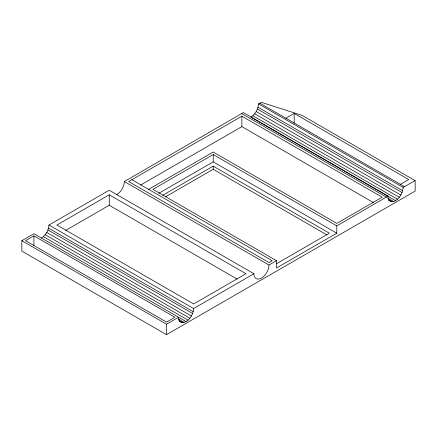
<?xml version="1.0" encoding="UTF-8"?>
<svg xmlns="http://www.w3.org/2000/svg" width="437" height="437" viewBox="0 0 437 437"><rect width="100%" height="100%" fill="white"/><g stroke="black" fill="none" stroke-linecap="round" stroke-linejoin="round"><path stroke-width="0.66" d="M276.517 260.692L152.95 189.352L213.223 154.556L336.79 225.896L336.79 233.2L276.517 268.001L276.517 260.692L268.979 265.046A10.657 6.151 -60 0 1 266.772 272.47L265.215 274.753A10.657 6.151 -60 0 1 257.677 279.101L256.12 278.62A10.657 6.151 -60 0 1 253.913 273.742L109.255 190.226L48.96 225.033C48.709 230.228 45.814 235.248 41.439 238.061M253.913 273.742L193.624 308.549C193.509 315.077 186.981 325.478 179.602 321.424M415.15 180.656L302.131 115.406L261.452 102.356L258.464 103.869C258.256 109.152 255.372 114.281 250.914 117.138L395.561 200.649C400.013 197.792 402.903 192.657 403.105 187.38L415.15 180.656L415.15 191.095L166.513 334.644L21.85 251.122L21.85 240.683L33.917 233.719L186.102 321.577M116.794 194.58A10.657 6.151 -60 0 0 120.557 191.237L122.12 188.953A10.657 6.151 -60 0 0 124.326 181.53L243.371 112.588L388.012 196.093C387.373 200.348 392.104 203.314 395.561 200.649M336.79 225.896L388.012 196.093M33.917 235.849L25.537 240.683L166.513 322.074L174.893 317.235L33.917 235.849L33.917 245.632M148.613 189.352L213.223 152.049L336.79 223.389L382.178 197.185L241.874 116.182L128.664 181.53L268.979 262.539L272.175 260.692L131.859 179.683M109.255 194.809L56.903 225.033L193.624 303.966L245.971 273.742L109.255 194.809L109.255 205.253L237.133 279.079M140.687 185.031L241.874 126.621L373.335 202.517M65.725 230.381L109.255 205.253M285.869 118.198L294.172 113.401L408.748 179.552L400.445 184.343M158.86 193.252L213.223 161.865L336.79 233.2M162.706 195.306L213.223 166.136L329.389 233.2L276.517 263.73M165.639 196.743L213.223 169.266L327.029 234.975M21.85 240.683L166.513 324.205L178.58 317.235L178.837 319.338L179.591 320.998L180.781 322.107M259.944 103.225L404.602 186.746M258.464 103.869L403.105 187.38M257.977 107.191L402.624 190.701M257.431 109.037L402.073 192.548M256.235 111.528L400.876 195.033M254.678 113.806L399.32 197.316M252.865 115.718L397.506 199.228M241.874 113.675L386.521 197.185M387.712 198.07L393.611 201.479M388.848 199.955L391.798 201.659M388.471 200.151L390.241 201.178M124.326 181.53L268.979 265.046M48.96 225.033L193.624 308.549M48.502 228.109L193.165 311.63M47.955 229.955L192.613 313.476M46.759 232.446L191.422 315.967M45.202 234.724L189.86 318.245M43.389 236.641L188.047 320.157M178.252 318.999L184.157 322.408M178.799 320.539L182.344 322.588M294.172 113.401L294.172 123.19M241.874 116.182L241.874 126.621M213.223 154.556L213.223 161.865M213.223 166.136L213.223 169.266M166.513 324.205L166.513 334.644"/></g></svg>
